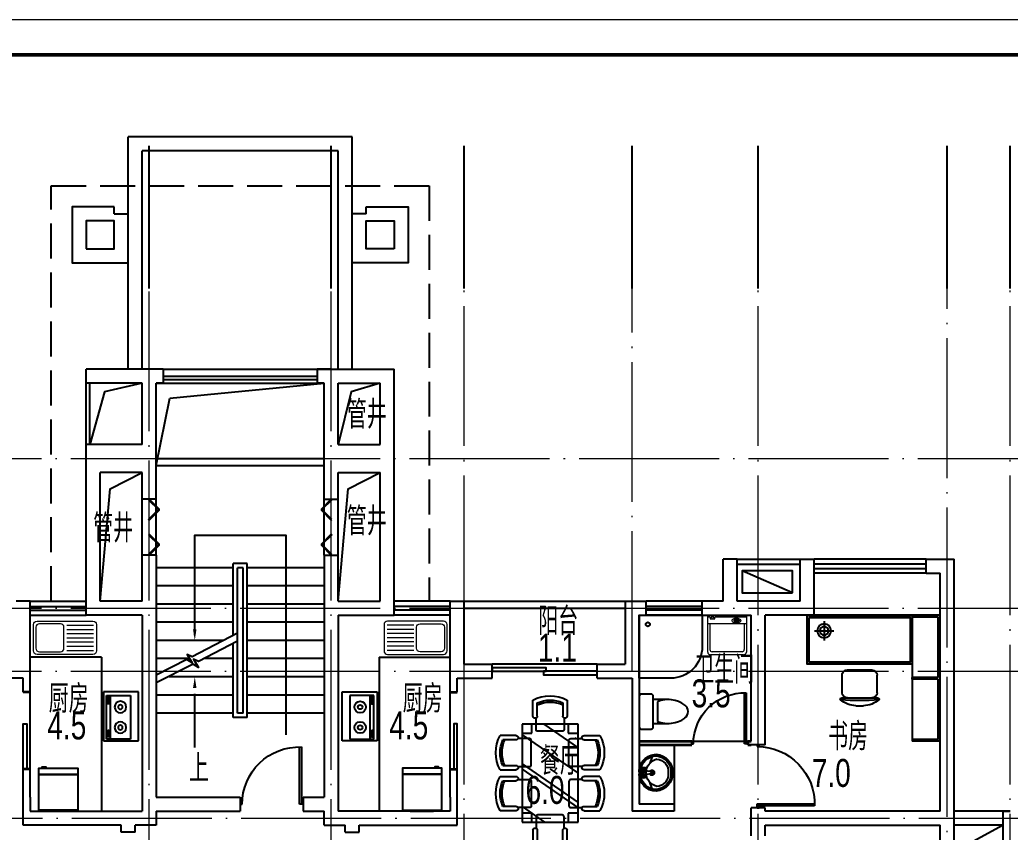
# Model space of a CAD drawing. Extents: x 1332633 to 1595679, y 264824 to 640777.
# Drawn here: x 1354982 to 1369132, y 595987 to 607598 of the extents above; entities that cross this region are included whole.
import ezdxf
from ezdxf.enums import TextEntityAlignment as Align

# ---------------------------------------------------------------- set-up
doc = ezdxf.new("R2010")
doc.units = 0
doc.header["$LTSCALE"] = 1000
doc.header["$MEASUREMENT"] = 0
doc.linetypes.add('DASH', pattern=[0.35, 0.25, -0.1])
doc.linetypes.add('DOTE', pattern=[2.42, 2, -0.2, 0.02, -0.2])
doc.layers.get('0').update_dxf_attribs({"linetype": 'CONTINUOUS'})
for name, color, linetype, lineweight in [('_公共_图框', 4, 'CONTINUOUS', 5), ('DOTE', 1, 'DOTE', 13), ('JJ', 8, 'CONTINUOUS', 0), ('WALL', 2, 'CONTINUOUS', 35)]:
    doc.layers.add(name, color=color, linetype=linetype, lineweight=lineweight)
for name, color, linetype in [('A-Balcony(建筑阳台)', 32, 'CONTINUOUS'), ('A-BALCONY_建筑阳台_', 6, 'CONTINUOUS'), ('A-Fur1(建筑厨卫洁具)', 136, 'CONTINUOUS'), ('A-Fur2(建筑家具)', 33, 'CONTINUOUS'), ('A-FUR2_建筑家具_', 33, 'CONTINUOUS'), ('A-FUR2_建筑家具_-RefEdit0', 33, 'CONTINUOUS'), ('A-Ground(室外构件)', 31, 'CONTINUOUS'), ('A-Hz1(房间名称)', 4, 'CONTINUOUS'), ('A-Hz1汉字注明（平、立面、房间名称等）', 7, 'CONTINUOUS'), ('A-Hz3(房间面积)', 2, 'CONTINUOUS'), ('A-Other(建筑其它)', 33, 'CONTINUOUS'), ('A-PLANE-1F$0$A-Wall(建筑墙)', 255, 'CONTINUOUS'), ('A-PLANE-1F$0$A-WINDOW(建筑门窗)', 4, 'CONTINUOUS'), ('A-STAIR_建筑楼梯_踏步_电梯等_', 25, 'CONTINUOUS'), ('A-Wall(建筑墙)', 255, 'CONTINUOUS'), ('A-WALL_建筑墙_', 255, 'CONTINUOUS'), ('A-WINDOW(建筑门窗)', 4, 'CONTINUOUS'), ('A-WINDOW_建筑门窗_', 4, 'CONTINUOUS'), ('AXIS', 3, 'CONTINUOUS'), ('管井', 5, 'CONTINUOUS')]:
    doc.layers.add(name, color=color, linetype=linetype)
doc.styles.add('DIM', font='txt')
doc.styles.get("Standard").update_dxf_attribs({"font": 'GBENOR', "bigfont": 'GBCBIG'})
doc.styles.add('sunyat', font='3yromanc.shx', dxfattribs={"width": 0.75, "bigfont": '3yhztxt.shx'})
doc.styles.add('SUNYAT1', font='3yromans.shx', dxfattribs={"width": 0.75, "bigfont": '3yhztxt.shx'})
doc.styles.add('图框文字', font='SIMKAI.TTF')

# ---------------------------------------------------------------- blocks, each defined once
blk = doc.blocks.new('DOOR_B01')
for p, q in [((-0.47, 0.895), (-0.47, -0.015)), ((-0.44, -0.015), (-0.44, 0.895)), ((-0.5, 0.015), (-0.47, 0.015)), ((-0.5, -0.015), (-0.5, 0.015)), ((0.47, 0.015), (0.5, 0.015)), ((0.5, 0.015), (0.5, -0.015)), ((-0.5, -0.015), (-0.44, -0.015)), ((0.5, -0.015), (0.47, -0.015))]:
    blk.add_line(p, q)
blk.add_arc((-0.44, -0.015), 0.91, 0, 91.8892)
blk = doc.blocks.new('BX1')
for p, q in [((-356, 663), (344, 663)), ((-356, 653), (344, 653))]:
    blk.add_line(p, q)
for points in [[(344, 21), (-356, 21), (-356, 771), (344, 771)], [(-211, 11), (211, 11), (211, 0), (-211, 0)]]:
    blk.add_lwpolyline(points, close=True)
blk.add_lwpolyline([(-298, 771), (-298, 790), (-232, 790), (-232, 771)])
blk = doc.blocks.new('MQP1')
for p, q in [((0, -350), (0, 350)), ((0, 350), (500, 350)), ((113, 299), (113, -324)), ((456, 299), (113, 299)), ((400, -324), (400, 299)), ((456, -324), (456, 299)), ((500, 350), (500, -350)), ((422, 182), (434, 182)), ((423, 274), (434, 274)), ((432, 257), (432, 193)), ((448, 257), (432, 257)), ((432, 193), (448, 193)), ((448, 193), (448, 257)), ((423, -199), (434, -199)), ((448, -216), (432, -216)), ((432, -216), (432, -280)), ((432, -280), (448, -280)), ((448, -280), (448, -216)), ((500, -350), (0, -350)), ((113, -324), (456, -324)), ((422, -291), (434, -291))]:
    blk.add_line(p, q)
for points in [[(423, 274, 0.259034), (420, 272, 0.076276), (415, 260, 0.036515), (412, 247, 0.026615), (411, 228, 0.026615), (412, 209, 0.036515), (415, 196, 0.076276), (420, 184, 0.259034), (423, 182, 0.078462), (424, 182, 0.056762)], [(434, 274, 0.259034), (430, 272, 0.076276), (425, 260, 0.036515), (423, 247, 0.026615), (422, 228, 0.026615), (423, 209, 0.036515), (425, 196, 0.076276), (430, 184, 0.259034), (434, 182, 0.259034), (437, 184, 0.056762), (441, 193, 0.036515)], [(443, 257, 0.008736), (442, 260, 0.076276), (437, 272, 0.259034), (434, 274, 0.259034)], [(423, -199, 0.259034), (420, -201, 0.076276), (415, -213, 0.036515), (412, -226, 0.026615), (411, -245, 0.026615), (412, -264, 0.036515), (415, -277, 0.076276), (420, -289, 0.259034), (423, -291, 0.078462), (424, -291, 0.056762)], [(434, -199, 0.259034), (430, -201, 0.076276), (425, -213, 0.036515), (423, -226, 0.026615), (422, -245, 0.026615), (423, -264, 0.036515), (425, -277, 0.076276), (430, -289, 0.259034), (434, -291, 0.259034), (437, -289, 0.056762), (441, -280, 0.036515)], [(443, -216, 0.008736), (442, -213, 0.076276), (437, -201, 0.259034), (434, -199, 0.259034)]]:
    blk.add_lwpolyline(points, format="xyb")
for centre, radius in [((259, 134), 82.5), ((259, 134), 31.6), ((259, -158), 82.5), ((259, -158), 31.6)]:
    blk.add_circle(centre, radius)
blk = doc.blocks.new('SINK-3')
for p, q in [((475, 180), (855, 180)), ((475, 120), (855, 120)), ((475, 60), (855, 60)), ((475, 0), (855, 0)), ((475, -60), (855, -60)), ((475, -120), (855, -120)), ((475, -180), (855, -180))]:
    blk.add_line(p, q)
for points in [[(0, -187.5), (0, 187.5, -0.4142136), (50, 237.5), (850, 237.5, -0.4142136), (900, 187.5), (900, -187.5, -0.4142136), (850, -237.5), (50, -237.5, -0.4142136)], [(35, 150), (35, -150, 0.4142136), (85, -200), (385, -200, 0.4142136), (435, -150), (435, 150, 0.4142136), (385, 200), (85, 200, 0.4142136)]]:
    blk.add_lwpolyline(points, format="xyb", close=True)
blk = doc.blocks.new('A$C7D9E0D54')
at = {"layer": 'JJ', "xscale": -1, "rotation": 179.9999999999996}
blk.add_blockref('SINK-3', (0, 237, 200), dxfattribs=at)
blk = doc.blocks.new('DOOR_C14')
for points in [[(-0.489, -0.011), (-0.313, 0.166), (-0.323, 0.177), (-0.5, 0)], [(-0.136, -0.011), (-0.313, 0.166), (-0.302, 0.177), (-0.125, 0)], [(0.136, -0.011), (0.313, 0.166), (0.302, 0.177), (0.125, 0)], [(0.489, -0.011), (0.313, 0.166), (0.323, 0.177), (0.5, 0)]]:
    blk.add_lwpolyline(points, close=True)
blk = doc.blocks.new('A$C3174277A')
at = {"layer": 'A-FUR2_建筑家具_'}
for p, q in [((0, 0), (0, 1800)), ((400, 1800), (0, 1800)), ((27, 913), (27, 1773)), ((27, 1773), (400, 1773)), ((400, 1800), (400, 1773)), ((400, 1773), (400, 913)), ((27, 913), (400, 913)), ((27, 887), (400, 887)), ((27, 27), (27, 887)), ((400, 887), (400, 913)), ((400, 887), (400, 0)), ((0, 0), (400, 0)), ((27, 27), (400, 27))]:
    blk.add_line(p, q, dxfattribs=at)
blk = doc.blocks.new('A$C1AB821B2')
at = {"layer": 'A-FUR2_建筑家具_-RefEdit0'}
for p, q in [((139, 0), (139, 277)), ((0, 139), (277, 139))]:
    blk.add_line(p, q, dxfattribs=at)
for radius in [99.1, 62.3]:
    blk.add_circle((139, 139), radius, dxfattribs=at)
blk = doc.blocks.new('A$C075449E3')
at = {"layer": 'A-FUR2_建筑家具_'}
for p, q in [((111, 494), (111, 1006)), ((186, 1000), (436, 1000)), ((511, 575), (511, 925)), ((0, 695), (0, 805)), ((186, 500), (436, 500))]:
    blk.add_line(p, q, dxfattribs=at)
for points in [[(1291, 0), (1291, 1500), (591, 1500), (591, 0)], [(1261, 30), (1261, 1470), (621, 1470), (621, 30)]]:
    blk.add_lwpolyline(points, close=True, dxfattribs=at)
for centre, radius, start, end in [((351, 794), 351, 139.2735, 178.2349), ((3088, 750), 3015, 174.8023, 185.1977), ((93, 1016), 11.1, 67.33, 139.2735), ((89, 1006), 22.2, 0, 67.33), ((186, 925), 75, 90, 180), ((436, 925), 75, 0, 90), ((351, 706), 351, 181.7651, 220.7265), ((186, 575), 75, 180, 270), ((436, 575), 75, 270, 0), ((93, 484), 11.1, 220.7265, 292.67), ((89, 494), 22.2, 292.67, 0)]:
    blk.add_arc(centre, radius, start, end, dxfattribs=at)
at = {"layer": 'A-FUR2_建筑家具_', "ltscale": 1000000.0, "rotation": 90}
blk.add_blockref('A$C1AB821B2', (1208, 104), dxfattribs=at)
blk = doc.blocks.new('六人餐桌')
at = {"layer": 'A-Fur2(建筑家具)'}
for p, q in [((0, 800), (1400, 800)), ((0, 661), (0, 800)), ((0, 800), (127, 800)), ((0, 0), (0, 800)), ((127, 800), (127, 661)), ((151, 800), (702, 0)), ((200, 771), (207, 763)), ((567, 800), (1118, 0)), ((645, 800), (1196, 0)), ((1179, 800), (1400, 478)), ((1200, 771), (1193, 763)), ((1273, 661), (1273, 800)), ((1273, 800), (1400, 800)), ((1400, 800), (1400, 661)), ((1400, 800), (1400, 0)), ((127, 661), (0, 661)), ((0, 607), (7, 600)), ((1400, 661), (1273, 661)), ((1400, 607), (1393, 600)), ((0, 489), (337, 0)), ((0, 0), (0, 139)), ((0, 139), (127, 139)), ((1400, 0), (0, 0)), ((127, 0), (0, 0)), ((127, 139), (127, 0)), ((200, 29), (207, 37)), ((1200, 29), (1193, 37)), ((1273, 0), (1273, 139)), ((1273, 139), (1400, 139)), ((1400, 0), (1273, 0)), ((1400, 139), (1400, 0))]:
    blk.add_line(p, q, dxfattribs=at)
for points in [[(163, 886), (163, 1113)], [(225, 886), (225, 1074)], [(590, 1075), (590, 886)], [(652, 1113), (652, 886)], [(748, 1113), (748, 886)], [(810, 1075), (810, 886)], [(1175, 886), (1175, 1074)], [(1237, 886), (1237, 1113)], [(-116, 644), (-343, 644)], [(-116, 582), (-304, 582)], [(1516, 644), (1743, 644)], [(1516, 582), (1704, 582)], [(-343, 156), (-116, 156)], [(-304, 218), (-116, 218)], [(1704, 218), (1516, 218)], [(1743, 156), (1516, 156)], [(163, -86), (163, -313)], [(225, -86), (225, -274)], [(590, -275), (590, -86)], [(652, -313), (652, -86)], [(748, -313), (748, -86)], [(810, -275), (810, -86)], [(1175, -86), (1175, -274)], [(1237, -86), (1237, -313)]]:
    blk.add_lwpolyline(points, dxfattribs=at)
for points in [[(607, 858), (607, 695, -0.414214), (581, 669), (234, 669, -0.414214), (207, 695), (207, 858)], [(793, 858), (793, 695, 0.414214), (819, 669), (1166, 669, 0.414214), (1193, 695), (1193, 858)], [(-88, 200), (75, 200, 0.414214), (102, 227), (102, 573, 0.414214), (75, 600), (-88, 600)], [(1488, 200), (1325, 200, -0.414214), (1298, 227), (1298, 573, -0.414214), (1325, 600), (1488, 600)], [(607, -58), (607, 105, 0.414214), (581, 131), (234, 131, 0.414214), (207, 105), (207, -58)], [(793, -58), (793, 105, -0.414214), (819, 131), (1166, 131, -0.414214), (1193, 105), (1193, -58)]]:
    blk.add_lwpolyline(points, format="xyb", dxfattribs=at)
for centre, radius, start, end in [((408, 662), 513, 61.583, 118.5179), ((992, 662), 513, 61.4821, 118.417), ((408, 662), 451, 66.2018, 113.9086), ((408, 662), 424, 64.6023, 115.5165), ((992, 662), 451, 66.0914, 113.7982), ((992, 662), 424, 64.4835, 115.3977), ((194, 886), 31.1, 180, 0), ((621, 886), 31.1, 180, 0), ((779, 886), 31.1, 180, 0), ((1206, 886), 31.1, 180, 0), ((108, 400), 513, 151.4821, 208.417), ((108, 400), 451, 156.0914, 203.7982), ((108, 400), 424, 154.4835, 205.3977), ((-116, 613), 31.1, 270, 90), ((1516, 613), 31.1, 90, 270), ((1292, 400), 424, 334.6023, 25.5165), ((1292, 400), 451, 336.2018, 23.9086), ((1292, 400), 513, 331.583, 28.5179), ((-116, 187), 31.1, 270, 90), ((1516, 187), 31.1, 90, 270), ((194, -86), 31.1, 0, 180), ((621, -86), 31.1, 0, 180), ((779, -86), 31.1, 0, 180), ((1206, -86), 31.1, 0, 180), ((408, 138), 424, 244.4835, 295.3977), ((408, 138), 451, 246.0914, 293.7982), ((992, 138), 424, 244.6023, 295.5165), ((992, 138), 451, 246.2018, 293.9086), ((408, 138), 513, 241.4821, 298.417), ((992, 138), 513, 241.583, 298.5179)]:
    blk.add_arc(centre, radius, start, end, dxfattribs=at)
blk = doc.blocks.new('TO2')
for p, q in [((-162, 236), (-131, 140)), ((-66, 52), (-50, 55)), ((-50, 48), (-66, 52)), ((-57, 70), (-45, 60)), ((-50, 55), (-57, 70)), ((-50, 48), (-57, 34)), ((-45, 44), (-57, 34)), ((-45, 60), (-38, 74)), ((-38, 29), (-45, 44)), ((-38, 74), (-38, 58)), ((-22, 62), (-38, 58)), ((-22, 42), (-38, 45)), ((-38, 29), (-38, 45)), ((-22, 62), (-35, 52)), ((-22, 42), (-35, 52)), ((-162, -228), (-131, -132)), ((-77, -20), (-80, -20)), ((-50, -41), (-66, -44)), ((-50, -48), (-66, -44)), ((-50, -41), (-57, -26)), ((-45, -36), (-57, -26)), ((-50, -48), (-57, -62)), ((-57, -62), (-45, -52)), ((-38, -22), (-45, -36)), ((-45, -52), (-38, -67)), ((-38, -22), (-38, -38)), ((-22, -34), (-38, -38)), ((-22, -54), (-38, -51)), ((-38, -67), (-38, -51)), ((-22, -34), (-35, -44)), ((-22, -54), (-35, -44))]:
    blk.add_line(p, q)
for points in [[(-152, 5), (-152, 19), (-45, 31)], [(-152, 3), (-152, -12), (-80, -20)], [(-77, -20), (-45, -23)]]:
    blk.add_lwpolyline(points)
for points in [[(-77, 27), (-71, 32), (-69, 34), (-69, 69, -0.397649), (-63, 75), (-25, 75, -0.448114), (-19, 69), (-19, 4)], [(-77, -20), (-71, -24), (-69, -26), (-69, -61, 0.397649), (-63, -68), (-25, -68, 0.448114), (-19, -62), (-19, 4)]]:
    blk.add_lwpolyline(points, format="xyb")
for points in [[(-66, 52), (-57, 34), (-38, 29), (-22, 42), (-22, 62), (-38, 74), (-57, 70)], [(-66, -44), (-57, -26), (-38, -22), (-22, -34), (-22, -54), (-38, -67), (-57, -62)]]:
    blk.add_lwpolyline(points, close=True)
for centre, radius in [((-43, 4), 11.1), ((-43, 52), 4.1), ((-43, -44), 4.1)]:
    blk.add_circle(centre, radius)
for centre, radius, start, end in [((-202, 14), 254, 94.668, 182.2445), ((-202, 14), 231, 94.668, 182.2445), ((-217, 24), 176, 94.3056, 186.3213), ((-282, 3), 204, 0.3156, 75.2808), ((-223, 22), 244, 358.482, 89.9831), ((-223, 22), 222, 2.2184, 89.9831), ((-202, -6), 254, 177.7555, 265.332), ((-202, -6), 231, 177.7555, 265.332), ((-217, -17), 176, 173.6787, 265.6944), ((-282, 5), 204, 284.7192, 359.6844), ((-158, 4), 35.5, 29.9432, 329.1629), ((-158, 4), 20.3, 52.3819, 308.4597), ((-403, 3), 403, 355.2019, 4.0377), ((277, 1), 256, 176.6011, 183.7052), ((-223, -15), 244, 270.0169, 359.8405), ((-223, -15), 222, 270.0169, 355.8617)]:
    blk.add_arc(centre, radius, start, end)
blk = doc.blocks.new('A$C4CE9686B')
at = {"layer": 'JJ'}
for p, q in [((0, 552), (0, 0)), ((0, 552), (525, 552)), ((29, 552), (29, 101)), ((71, 448), (79, 448)), ((77, 435), (77, 383)), ((91, 435), (77, 435)), ((91, 383), (91, 435)), ((116, 0), (116, 552)), ((116, 522), (489, 522)), ((521, 490), (521, 62)), ((565, 512), (565, 40)), ((70, 374), (79, 375)), ((77, 383), (91, 383)), ((525, 0), (0, 0)), ((53, 101), (28, 101)), ((28, 34), (53, 34)), ((29, 34), (29, 0)), ((53, 34), (53, 101)), ((116, 30), (489, 30))]:
    blk.add_line(p, q, dxfattribs=at)
blk.add_lwpolyline([(76, 343, 0.185158), (86, 347, 0.102042), (98, 362, 0.060862), (104, 382, 0.047173), (107, 409, 0.047173), (104, 436, 0.060862), (98, 456, 0.102042), (86, 472, 0.185158), (76, 476, 0.185158), (66, 472, 0.102042), (54, 456, 0.060862), (48, 436, 0.047173), (45, 409, 0.047173), (48, 382, 0.060862), (54, 362, 0.102042), (66, 347, 0.185158)], format="xyb", close=True, dxfattribs=at)
for points in [[(71, 448, 0.259034), (68, 446, 0.076276), (64, 437, 0.036515), (62, 426, 0.026615), (61, 411, 0.026615), (62, 396, 0.036515), (64, 385, 0.076276), (68, 376, 0.259034), (71, 375, 0.078462), (72, 375, 0.056762)], [(79, 448, 0.259034), (76, 446, 0.076276), (73, 437, 0.036515), (71, 426, 0.026615), (70, 411, 0.026615), (71, 396, 0.036515), (73, 385, 0.076276), (76, 376, 0.259034), (79, 375, 0.259034), (82, 376, 0.056762), (85, 383, 0.036515)], [(87, 435, 0.008736), (86, 437, 0.076276), (82, 446, 0.259034), (79, 448, 0.259034)]]:
    blk.add_lwpolyline(points, format="xyb", dxfattribs=at)
blk.add_circle((28, 69), 14, dxfattribs=at)
for centre, radius, start, end in [((489, 490), 32, 0, 90), ((525, 512), 40, 0, 90), ((489, 62), 32, 270, 360), ((525, 40), 40, 270, 0)]:
    blk.add_arc(centre, radius, start, end, dxfattribs=at)
at = {"layer": 'JJ', "width": 0.8, "flags": 9}
for tag in ['YSIZE', 'XSIZE']:
    blk.add_attdef(tag, (0, 276), '', height=0.4, rotation=90, dxfattribs=at)
blk = doc.blocks.new('A$C753116E8')
at = {"layer": 'JJ'}
blk.add_blockref('A$C4CE9686B', (0, 0), dxfattribs=at)
blk = doc.blocks.new('A$C3372732A')
at = {"layer": '管井', "color": 1}
blk.add_blockref('A$C753116E8', (0, 0), dxfattribs=at)
blk = doc.blocks.new('坐便器1')
at = {"layer": 'A-Fur1(建筑厨卫洁具)'}
for p, q in [((220, 0), (-220, 0)), ((-250, -30), (-250, -170)), ((250, -170), (250, -30)), ((-220, -200), (220, -200)), ((-170, -200), (-170, -430)), ((140, -260), (-140, -260)), ((170, -430), (170, -200))]:
    blk.add_line(p, q, dxfattribs=at)
for centre, radius, start, end in [((-220, -30), 30, 90, 180), ((220, -30), 30, 0, 90), ((-220, -170), 30, 180, 270), ((227, -413), 398, 157.4505, 216.6381), ((-227, -413), 398, 323.3619, 22.5495), ((220, -170), 30, 270, 0), ((0, -590), 110, 213.4509, 326.5491)]:
    blk.add_arc(centre, radius, start, end, dxfattribs=at)
blk = doc.blocks.new('E103')
at = {"layer": 'A-Fur1(建筑厨卫洁具)', "rotation": 180}
blk.add_blockref('坐便器1', (1004, -576), dxfattribs=at)
blk = doc.blocks.new('淋浴')
at = {"layer": 'A-Fur1(建筑厨卫洁具)'}
blk.add_lwpolyline([(-900, -450), (-900, 0), (0, 0), (0, -900), (-450, -900, -0.414214)], format="xyb", close=True, dxfattribs=at)
blk.add_circle((-129, -123), 30, dxfattribs=at)
blk = doc.blocks.new('DOOR_A01')
for points in [[(0.0125, 0), (0.0125, 1), (-0.5, 1), (-0.5, 0)], [(-0.0125, 0), (-0.0125, -1), (0.5, -1), (0.5, 0)]]:
    blk.add_lwpolyline(points, close=True)
blk = doc.blocks.new('A$C79D20D74')
at = {"layer": 'A-Ground(室外构件)'}
blk.add_line((0, 720), (315, 0), dxfattribs=at)
blk.add_lwpolyline([(0, 720), (315, 720), (315, 0), (0, 0)], close=True, dxfattribs=at)
blk = doc.blocks.new('vvxv')
at = {"layer": '_公共_图框'}
blk.add_lwpolyline([(-63000, 0), (0, 0), (0, 29700), (-63000, 29700)], close=True, dxfattribs=at)
at = {"layer": '_公共_图框', "const_width": 50}
blk.add_lwpolyline([(-61750, 500), (-500, 500), (-500, 29200), (-61750, 29200)], close=True, dxfattribs=at)
at = {"layer": '_公共_图框', "style": '图框文字'}
for tag, height, p in [('建设单位', 250, (-2500, 19150)), ('合作单位', 250, (-2527, 16842)), ('项目名称', 250, (-2500, 15150)), ('项目编号', 250, (-2500, 13150)), ('建筑', 175, (-1300, 2800)), ('方案深化', 175, (-1300, 2450)), ('1:100', 175, (-1300, 2100)), ('20090705', 175, (-1300, 1750)), ('图号', 175, (-1300, 1225))]:
    blk.add_attdef(tag, text='', height=height, dxfattribs=at).set_placement(p, align=Align.MIDDLE_CENTER)

msp = doc.modelspace()

# ---------------------------------------------------------------- linework, layer by layer
at = {"layer": 'A-Balcony(建筑阳台)'}
for p, q in [((1369032, 596287), (1368332, 596287)), ((1369032, 596087), (1368332, 596087))]:
    msp.add_line(p, q, dxfattribs=at)
msp.add_lwpolyline([(1369032, 596087), (1368550, 595827), (1368332, 593887)], dxfattribs=at)
at = {"layer": 'A-BALCONY_建筑阳台_'}
for p, q in [((1361332, 599287, 0), (1363632, 599287)), ((1361332, 599187, 0), (1363632, 599187))]:
    msp.add_line(p, q, dxfattribs=at)
at = {"layer": 'A-Fur1(建筑厨卫洁具)'}
for p, q in [((1356148, 598487), (1355132, 598487, 0)), ((1356148, 598487), (1356148, 596287)), ((1360117, 598487), (1361132, 598487, 0)), ((1360117, 598487), (1360117, 596287)), ((1364332, 597237), (1364332, 596387))]:
    msp.add_line(p, q, dxfattribs=at)
at = {"layer": 'A-FUR2_建筑家具_', "ltscale": 0.2, "elevation": 0}
for points in [[(1356732, 602406), (1356193, 602279), (1355982, 601526)], [(1360132, 602406), (1359718, 602279), (1359532, 601526)]]:
    msp.add_lwpolyline(points, dxfattribs=at)
at = {"layer": 'A-Ground(室外构件)'}
for p, q in [((1365232, 599887), (1366132, 599887)), ((1365232, 599820), (1366132, 599820))]:
    msp.add_line(p, q, dxfattribs=at)
at = {"layer": 'A-Other(建筑其它)'}
for p, q in [((1356532, 602606, 0), (1356532, 605926, 0)), ((1359732, 605926, 0), (1356532, 605926, 0)), ((1359732, 602606, 0), (1359732, 605926, 0)), ((1356732, 602606, 0), (1356732, 605726, 0)), ((1359532, 605726, 0), (1356732, 605726, 0)), ((1359532, 602606, 0), (1359532, 605726, 0))]:
    msp.add_line(p, q, dxfattribs=at)
at = {"layer": 'A-PLANE-1F$0$A-Wall(建筑墙)'}
msp.add_line((1355932, 602406, 0), (1355932, 602606, 0), dxfattribs=at)
at = {"layer": 'A-PLANE-1F$0$A-WINDOW(建筑门窗)'}
for p, q in [((1355932, 601526, 0), (1355932, 602406, 0)), ((1355982, 601526, 0), (1355982, 602406, 0))]:
    msp.add_line(p, q, dxfattribs=at)
at = {"layer": 'A-STAIR_建筑楼梯_踏步_电梯等_', "ltscale": 0.08}
for p, q in [((1358232, 599827, 0), (1358032, 599827, 0)), ((1358032, 598799, 0), (1358032, 599827, 0)), ((1358232, 597627, 0), (1358232, 599827, 0)), ((1358032, 599767, 0), (1356932, 599767, 0)), ((1358172, 599767, 0), (1358092, 599767, 0)), ((1358092, 597687, 0), (1358092, 599767, 0)), ((1358172, 597687, 0), (1358172, 599767, 0)), ((1359332, 599767, 0), (1358232, 599767, 0)), ((1358032, 599507, 0), (1356932, 599507, 0)), ((1359332, 599507, 0), (1358232, 599507, 0)), ((1358032, 599247, 0), (1356932, 599247, 0)), ((1359332, 599247, 0), (1358232, 599247, 0)), ((1358032, 598987, 0), (1356932, 598987, 0)), ((1359332, 598987, 0), (1358232, 598987, 0)), ((1357893, 598727, 0), (1356932, 598727, 0)), ((1359332, 598727, 0), (1358232, 598727, 0)), ((1358032, 597627, 0), (1358032, 598686, 0)), ((1357408, 598467, 0), (1356932, 598467, 0)), ((1358032, 598467, 0), (1357613, 598467, 0)), ((1359332, 598467, 0), (1358232, 598467, 0)), ((1358032, 598207, 0), (1357115, 598207, 0)), ((1359332, 598207, 0), (1358232, 598207, 0)), ((1358032, 597947, 0), (1356932, 597947, 0)), ((1358032, 597947, 0), (1356932, 597947, 0)), ((1359332, 597947, 0), (1358232, 597947, 0)), ((1359332, 597947, 0), (1358232, 597947, 0)), ((1358032, 597687, 0), (1356932, 597687, 0)), ((1358232, 597627, 0), (1358032, 597627, 0)), ((1358172, 597687, 0), (1358092, 597687, 0)), ((1359332, 597687, 0), (1358232, 597687, 0)), ((1359332, 597687, 0), (1358232, 597687, 0))]:
    msp.add_line(p, q, dxfattribs=at)
at = {"layer": 'A-STAIR_建筑楼梯_踏步_电梯等_'}
msp.add_line((1357482, 597199, 0), (1357482, 597966, 0), dxfattribs=at)
at = {"layer": 'A-STAIR_建筑楼梯_踏步_电梯等_', "elevation": 0}
for points in [[(1356132, 599287), (1356273, 600896), (1356732, 601126)], [(1359532, 599287), (1359673, 600896), (1360132, 601126)], [(1357482, 598801), (1357482, 600234), (1358782, 600234), (1358782, 597379)], [(1358092, 598830), (1357445, 598493), (1357373, 598527), (1357443, 598406), (1357370, 598453), (1356932, 598233)], [(1358092, 598717), (1357535, 598426), (1357463, 598460), (1357533, 598340), (1357460, 598387), (1356932, 598120)]]:
    msp.add_lwpolyline(points, dxfattribs=at)
for points in [[(1357482, 598888, 50, 0, 0), (1357482, 598727, 0, 0, 0)], [(1357482, 598046, 50, 0, 0), (1357482, 598207, 0, 0, 0)]]:
    msp.add_lwpolyline(points, format="xyseb", dxfattribs=at)
at = {"layer": 'A-Wall(建筑墙)'}
for p, q in [((1357032, 602606, 0), (1355932, 602606, 0)), ((1357032, 602606, 0), (1355932, 602606, 0)), ((1357032, 602606, 0), (1357032, 602406, 0)), ((1359232, 602606, 0), (1360332, 602606, 0)), ((1359232, 602606, 0), (1359232, 602406, 0)), ((1359432, 602606, 0), (1359232, 602606, 0)), ((1360332, 599087), (1360332, 602606, 0)), ((1360332, 599726), (1360332, 602606, 0)), ((1356732, 602406, 0), (1355932, 602406, 0)), ((1356732, 601526, 0), (1356732, 602406, 0)), ((1356932, 600747, 0), (1356932, 602406, 0)), ((1356932, 601045), (1356932, 602406, 0)), ((1357032, 602406, 0), (1356932, 602406, 0)), ((1356932, 602406, 0), (1357032, 602406, 0)), ((1359232, 602406, 0), (1359332, 602406, 0)), ((1359332, 602406, 0), (1359232, 602406, 0)), ((1359332, 600747, 0), (1359332, 602406, 0)), ((1359332, 601045), (1359332, 602406, 0)), ((1359532, 602406, 0), (1360132, 602406, 0)), ((1359532, 601526, 0), (1359532, 602406, 0)), ((1360132, 601526, 0), (1360132, 602406, 0)), ((1355932, 599087, 0), (1355932, 601526)), ((1356732, 601526, 0), (1355932, 601526, 0)), ((1359532, 601526, 0), (1360132, 601526, 0)), ((1356932, 601045), (1356932, 601265)), ((1359332, 601045), (1359332, 601265)), ((1356132, 599287), (1356132, 601126)), ((1356732, 601126, 0), (1356132, 601126, 0)), ((1356732, 600747, 0), (1356732, 601126, 0)), ((1356932, 600747, 0), (1356932, 601106, 0)), ((1359332, 600747, 0), (1359332, 601106, 0)), ((1359532, 600747, 0), (1359532, 601126, 0)), ((1359532, 601126, 0), (1360132, 601126, 0)), ((1360132, 599287), (1360132, 601126)), ((1356932, 600747, 0), (1356732, 600747, 0)), ((1359332, 600747, 0), (1359532, 600747, 0)), ((1356732, 599287), (1356732, 599947, 0)), ((1356932, 599947, 0), (1356732, 599947, 0)), ((1359332, 599947, 0), (1359532, 599947, 0)), ((1359532, 599287), (1359532, 599947, 0)), ((1365032, 599287), (1365032, 599887)), ((1365232, 599887), (1365032, 599887)), ((1365232, 599287), (1365232, 599887)), ((1366132, 599287), (1366132, 599887)), ((1366132, 599887), (1366332, 599887)), ((1366332, 599087), (1366332, 599887)), ((1367932, 599887), (1368232, 599887)), ((1368132, 599887), (1368332, 599887)), ((1356732, 599767, 0), (1356732, 599767, 0)), ((1356732, 599767, 0), (1356732, 599767, 0)), ((1359532, 599767, 0), (1359532, 599767, 0)), ((1359532, 599767, 0), (1359532, 599767, 0)), ((1359532, 599767, 0), (1359532, 599767, 0)), ((1365032, 599287), (1364732, 599287)), ((1366132, 599287), (1365232, 599287))]:
    msp.add_line(p, q, dxfattribs=at)
at = {"layer": 'A-Wall(建筑墙)', "linetype": 'DASH', "ltscale": 2, "elevation": 0}
msp.add_lwpolyline([(1355432, 599287), (1355432, 605226), (1360832, 605226), (1360832, 599287)], dxfattribs=at)
at = {"layer": 'A-Wall(建筑墙)', "elevation": 0}
for points in [[(1356332, 604926), (1355732, 604926), (1355732, 604126), (1356532, 604126), (1356532, 604826)], [(1359932, 604926), (1360532, 604926), (1360532, 604126), (1359732, 604126), (1359732, 604826)]]:
    msp.add_lwpolyline(points, dxfattribs=at)
for points in [[(1355932, 604326), (1356332, 604326), (1356332, 604726), (1355932, 604726)], [(1360332, 604326), (1359932, 604326), (1359932, 604726), (1360332, 604726)]]:
    msp.add_lwpolyline(points, close=True, dxfattribs=at)
at = {"layer": 'A-WALL_建筑墙_', "ltscale": 0.2}
for p, q in [((1356332, 604826, 0), (1356332, 604926, 0)), ((1359932, 604826, 0), (1359932, 604926, 0)), ((1356332, 604826, 0), (1356532, 604826, 0)), ((1359932, 604826, 0), (1359732, 604826, 0))]:
    msp.add_line(p, q, dxfattribs=at)
at = {"layer": 'A-WALL_建筑墙_'}
for p, q in [((1356932, 599947, 0), (1356932, 596487, 0)), ((1359332, 599947, 0), (1359332, 596487, 0)), ((1367932, 599687), (1367932, 599887)), ((1368332, 595787), (1368332, 599887)), ((1367932, 599687), (1368132, 599687)), ((1368132, 596287), (1368132, 599687)), ((1355132, 599287, 0), (1354932, 599287, 0)), ((1355132, 599087, 0), (1355132, 599287, 0)), ((1356732, 599287), (1356132, 599287)), ((1359532, 599287), (1360132, 599287)), ((1361132, 599287, 0), (1361332, 599287, 0)), ((1361132, 599087, 0), (1361132, 599287, 0)), ((1361332, 598387, 0), (1361332, 599287, 0)), ((1363632, 599287), (1363932, 599287)), ((1363632, 599287), (1363632, 598387)), ((1363932, 599087), (1363932, 599287)), ((1364732, 599087), (1364732, 599287)), ((1355132, 599087, 0), (1355132, 599087, 0)), ((1355132, 597987, 0), (1355132, 599087, 0)), ((1356732, 599087), (1355932, 599087)), ((1356732, 599087), (1356732, 596287, 0)), ((1359532, 599087), (1360332, 599087)), ((1359532, 599087), (1359532, 596287, 0)), ((1361132, 599087, 0), (1361132, 599087, 0)), ((1361132, 597987, 0), (1361132, 599087, 0)), ((1363832, 599087), (1363932, 599087)), ((1363832, 599087), (1363832, 596387)), ((1364732, 599087), (1365432, 599087)), ((1365432, 597287), (1365432, 599087)), ((1365632, 597237), (1365632, 599087)), ((1366332, 599087), (1365632, 599087)), ((1361332, 598387, 0), (1361733, 598387)), ((1361733, 598187), (1361733, 598387)), ((1363233, 598387), (1363632, 598387)), ((1363233, 598187), (1363233, 598387)), ((1355032, 598187, 0), (1354532, 598187)), ((1355032, 597987, 0), (1355032, 598187, 0)), ((1361232, 598187, 0), (1361733, 598187)), ((1361232, 597987, 0), (1361232, 598187, 0)), ((1363233, 598187), (1363732, 598187)), ((1363732, 598187), (1363732, 596287)), ((1365632, 597237), (1365432, 597237)), ((1355032, 596087, 0), (1355032, 596887, 0)), ((1355132, 596487, 0), (1355132, 596887, 0)), ((1361132, 596487, 0), (1361132, 596887, 0)), ((1361232, 596087, 0), (1361232, 596887, 0)), ((1355132, 596487, 0), (1355132, 596287, 0)), ((1356932, 596487, 0), (1358132, 596487, 0)), ((1358132, 596487, 0), (1358132, 596287, 0)), ((1359032, 596487, 0), (1359332, 596487)), ((1359032, 596487, 0), (1359032, 596287, 0)), ((1361132, 596487, 0), (1361132, 596287, 0)), ((1355132, 596287, 0), (1356732, 596287)), ((1356932, 596287, 0), (1358132, 596287, 0)), ((1356932, 596287), (1356932, 596087, 0)), ((1359032, 596287, 0), (1359332, 596287)), ((1359332, 596087, 0), (1359332, 596287)), ((1361132, 596287, 0), (1359532, 596287)), ((1364332, 596287), (1363732, 596287)), ((1364332, 596387), (1363832, 596387)), ((1364332, 596387), (1364332, 596287)), ((1365432, 595937), (1365432, 596337)), ((1365632, 596337), (1365432, 596337)), ((1365632, 596287), (1365632, 596337)), ((1368132, 596287), (1365632, 596287)), ((1369032, 592087), (1369032, 596287)), ((1369132, 596287), (1369032, 596287)), ((1369132, 596287), (1369032, 596287)), ((1369032, 596287), (1369132, 596287)), ((1369032, 596287), (1369132, 596287)), ((1356432, 596087), (1355032, 596087, 0)), ((1356432, 595987), (1356432, 596087)), ((1356632, 595987), (1356632, 596087)), ((1356932, 596087, 0), (1356632, 596087)), ((1359332, 596087, 0), (1359633, 596087)), ((1359633, 595987), (1359633, 596087)), ((1359833, 595987), (1359833, 596087)), ((1359833, 596087), (1361232, 596087, 0)), ((1365632, 596087), (1368132, 596087)), ((1365632, 595937), (1365632, 596087)), ((1368132, 595787), (1368132, 596087)), ((1356632, 595987), (1356432, 595987)), ((1359633, 595987), (1359833, 595987))]:
    msp.add_line(p, q, dxfattribs=at)
at = {"layer": 'A-WINDOW(建筑门窗)', "extrusion": (0, 0, -1)}
msp.add_line((1357032, 602606, 0), (1359232, 602606, 0), dxfattribs=at)
at = {"layer": 'A-WINDOW(建筑门窗)'}
for p, q in [((1357032, 602506, 0), (1359232, 602506, 0)), ((1357032, 602456, 0), (1359232, 602456, 0)), ((1357032, 602406, 0), (1359232, 602406, 0)), ((1357126, 602189, 0), (1359332, 602406, 0)), ((1356932, 601226, 0), (1357126, 602189, 0)), ((1356932, 601326), (1359332, 601326)), ((1356932, 601226), (1359332, 601226)), ((1356732, 599947, 0), (1356732, 600747, 0)), ((1356932, 599947, 0), (1356932, 600747, 0)), ((1359332, 599947, 0), (1359332, 600747, 0)), ((1359532, 599947, 0), (1359532, 600747, 0)), ((1367932, 599887), (1366332, 599887)), ((1367932, 599820), (1366332, 599820)), ((1367932, 599753), (1366332, 599753)), ((1367932, 599687), (1366332, 599687)), ((1355132, 599287, 0), (1355932, 599287)), ((1361132, 599287, 0), (1360332, 599287)), ((1364732, 599287), (1363932, 599287)), ((1355132, 599212, 0), (1355932, 599212)), ((1355132, 599162, 0), (1355932, 599162)), ((1361132, 599212, 0), (1360332, 599212)), ((1361132, 599162, 0), (1360332, 599162)), ((1364732, 599212), (1363932, 599212)), ((1364732, 599162), (1363932, 599162)), ((1355132, 599087, 0), (1355932, 599087)), ((1361132, 599087, 0), (1360332, 599087)), ((1364732, 599087), (1363932, 599087)), ((1368032, 599087), (1366332, 599087)), ((1368132, 599087), (1366732, 599087)), ((1363233, 598387), (1361733, 598387)), ((1364582, 597287), (1365382, 597287))]:
    msp.add_line(p, q, dxfattribs=at)
at = {"layer": 'A-WINDOW_建筑门窗_'}
for p, q in [((1355132, 596887, 0), (1355132, 597987, 0)), ((1361132, 596887, 0), (1361132, 597987, 0))]:
    msp.add_line(p, q, dxfattribs=at)
at = {"layer": 'A-WINDOW_建筑门窗_', "elevation": 0}
for points in [[(1355082, 596887), (1355032, 596887), (1355032, 597537), (1355082, 597537)], [(1361182, 596887), (1361232, 596887), (1361232, 597537), (1361182, 597537)]]:
    msp.add_lwpolyline(points, close=True, dxfattribs=at)
at = {"layer": 'AXIS'}
for p, q in [((1356832, 603760), (1356832, 605799)), ((1359432, 603760), (1359432, 605799)), ((1361332, 603760), (1361332, 605799)), ((1363732, 603760), (1363732, 605799)), ((1365532, 603760), (1365532, 605799)), ((1368232, 603760), (1368232, 605799)), ((1369132, 603760), (1369132, 605799))]:
    msp.add_line(p, q, dxfattribs=at)
at = {"layer": 'DOTE'}
for p, q in [((1356832, 592037), (1356832, 604020)), ((1359432, 592037), (1359432, 604020)), ((1361332, 586987), (1361332, 604020)), ((1363732, 598287), (1363732, 604020)), ((1365532, 586987), (1365532, 604020)), ((1368232, 593787), (1368232, 604020)), ((1369132, 586987), (1369132, 604020)), ((1346032, 601327), (1393109, 601327)), ((1346032, 599187), (1393109, 599187)), ((1346032, 598287), (1393109, 598287)), ((1346047, 596187), (1393123, 596187))]:
    msp.add_line(p, q, dxfattribs=at)
at = {"layer": 'WALL'}
for p, q in [((1355132, 597987, 0), (1355032, 597987, 0)), ((1361132, 597987, 0), (1361232, 597987, 0)), ((1364582, 597287), (1364582, 597237)), ((1365382, 597287), (1365382, 597237)), ((1355132, 596887, 0), (1355032, 596887, 0)), ((1361132, 596887, 0), (1361232, 596887, 0))]:
    msp.add_line(p, q, dxfattribs=at)
at = {"layer": 'WALL', "ltscale": 0.08}
for p, q in [((1363832, 597287), (1364582, 597287)), ((1365382, 597287), (1365432, 597287)), ((1363832, 597237), (1364582, 597237)), ((1365382, 597237), (1365432, 597237))]:
    msp.add_line(p, q, dxfattribs=at)

# ---------------------------------------------------------------- block references
msp.add_blockref('vvxv', (1401833, 577898))
at = {"layer": 'A-Fur1(建筑厨卫洁具)', "xscale": -1}
for name, p, rotation in [('A$C7D9E0D54', (1355178, 599003, 0), 180), ('TO2', (1363853, 596833), 359.9869074610625)]:
    msp.add_blockref(name, p, dxfattribs=dict(at, rotation=rotation))
at = {"layer": 'A-Fur1(建筑厨卫洁具)'}
for name, p, rotation in [('A$C7D9E0D54', (1361086, 599003, 0), 180), ('淋浴', (1363832, 599087), 90), ('A$C3372732A', (1364811, 599087), 270)]:
    msp.add_blockref(name, p, dxfattribs=dict(at, rotation=rotation))
at = {"layer": 'A-Fur1(建筑厨卫洁具)', "xscale": -1}
msp.add_blockref('MQP1', (1356678, 597641), dxfattribs=at)
at = {"layer": 'A-Fur1(建筑厨卫洁具)'}
msp.add_blockref('MQP1', (1359586, 597641), dxfattribs=at)
ref = msp.add_blockref('E103', (1364408, 598715), dxfattribs=dict(at, rotation=270))
ref.add_attrib('SN TY UN', '座式便器**套', (1363841, 597735), dxfattribs={"layer": '0', "height": 0.01, "rotation": 90, "style": 'DIM'})
ref.add_attrib('XYVALUE', '(500 715)', (1363841, 597735), dxfattribs={"layer": '0', "height": 0.01, "rotation": 90, "style": 'DIM'})
at = {"layer": 'A-Fur1(建筑厨卫洁具)', "yscale": 0.7999999998137355, "zscale": 0.8}
for p, xscale in [((1355538, 596287), 0.7999999998137355), ((1360726, 596287), -0.7999999998137355)]:
    msp.add_blockref('BX1', p, dxfattribs=dict(at, xscale=xscale))
at = {"layer": 'A-FUR2_建筑家具_', "xscale": -1}
for name, p, rotation in [('A$C075449E3', (1366232, 597795), 270), ('六人餐桌', (1362958, 597531), 90)]:
    msp.add_blockref(name, p, dxfattribs=dict(at, rotation=rotation))
msp.add_blockref('A$C3174277A', (1368132, 597287), dxfattribs=at)
at = {"layer": 'A-Ground(室外构件)', "xscale": -1, "rotation": 270}
msp.add_blockref('A$C79D20D74', (1365301, 599409), dxfattribs=at)
at = {"layer": 'A-WINDOW(建筑门窗)'}
for name, p, xscale, yscale, zscale, rotation in [('DOOR_C14', (1356832, 600347, 0), 800, 800, 800, 270), ('DOOR_C14', (1359432, 600347, 0), -800, 800, 800, 90), ('DOOR_B01', (1364982, 597262), 800, -800, 800, 180), ('DOOR_B01', (1358582, 596400, 0), 900, -900, 900, 180), ('DOOR_B01', (1365532, 596787), 899.9999999995343, -899.9999999995343, 899.9999999995924, 89.99999999994068)]:
    msp.add_blockref(name, p, dxfattribs=dict(at, xscale=xscale, yscale=yscale, zscale=zscale, rotation=rotation))
at = {"layer": 'A-WINDOW(建筑门窗)', "xscale": 1500, "yscale": 50, "zscale": 1500}
msp.add_blockref('DOOR_A01', (1362483, 598287), dxfattribs=at)

# ---------------------------------------------------------------- texts
at = {"layer": 'A-Hz1(房间名称)', "style": 'SUNYAT1', "width": 0.75}
for s, p in [('管井', (1359654, 601756, -2323)), ('管井', (1359654, 600231, -2323)), ('管井', (1356030, 600131, -2323)), ('阳台 ', (1362390, 598802)), ('卫生间', (1364618, 598109)), ('厨房', (1355396, 597693)), ('厨房', (1360454, 597693)), ('书房', (1366532, 597154)), ('餐厅', (1362414, 596805))]:
    msp.add_text(s, height=400, dxfattribs=at).set_placement(p)
at = {"layer": 'A-Hz1汉字注明（平、立面、房间名称等）', "style": 'sunyat', "width": 0.75}
msp.add_text('上', height=400, dxfattribs=at).set_placement((1357398, 596698))
at = {"layer": 'A-Hz3(房间面积)', "style": 'SUNYAT1', "width": 0.75}
for s, p in [('1.1', (1362384, 598424)), ('3.5', (1364581, 597771)), ('4.5', (1355375, 597313)), ('4.5', (1360261, 597313)), ('7.0', (1366297, 596634)), ('6.0', (1362208, 596391))]:
    msp.add_text(s, height=400, dxfattribs=at).set_placement(p)

doc.saveas('drawing.dxf')
